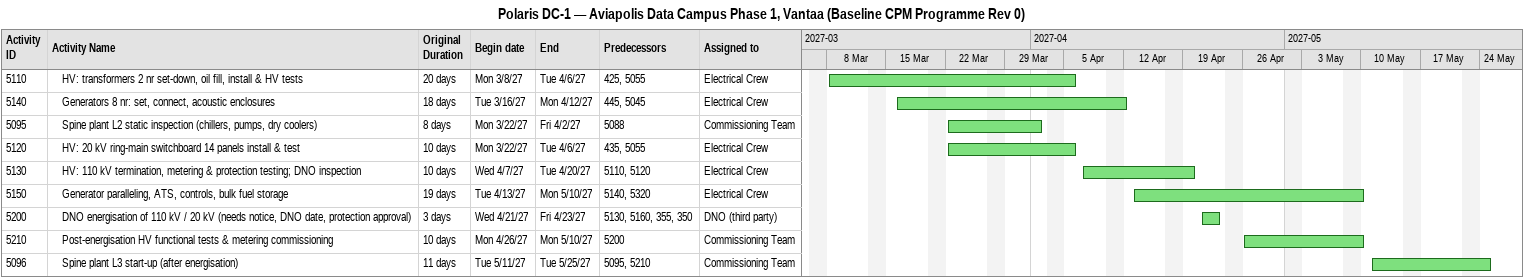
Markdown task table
Polaris DC-1 — Aviapolis Data Campus Phase 1, Vantaa (Baseline CPM Programme Rev 0)

| ID | Level | Task | Original duration | Start | Finish | Predecessors | Resources |
|---|---|---|---|---|---|---|---|
| 5110 | 2 | HV: transformers 2 nr set-down, oil fill, install & HV tests | 20d | 2027-03-08 | 2027-04-06 | 425, 5055 | Electrical Crew |
| 5140 | 2 | Generators 8 nr: set, connect, acoustic enclosures | 18d | 2027-03-16 | 2027-04-12 | 445, 5045 | Electrical Crew |
| 5095 | 2 | Spine plant L2 static inspection (chillers, pumps, dry coolers) | 8d | 2027-03-22 | 2027-04-02 | 5088 | Commissioning Team |
| 5120 | 2 | HV: 20 kV ring-main switchboard 14 panels install & test | 10d | 2027-03-22 | 2027-04-06 | 435, 5055 | Electrical Crew |
| 5130 | 2 | HV: 110 kV termination, metering & protection testing; DNO inspection | 10d | 2027-04-07 | 2027-04-20 | 5110, 5120 | Electrical Crew |
| 5150 | 2 | Generator paralleling, ATS, controls, bulk fuel storage | 19d | 2027-04-13 | 2027-05-10 | 5140, 5320 | Electrical Crew |
| 5200 | 2 | DNO energisation of 110 kV / 20 kV (needs notice, DNO date, protection approval) | 3d | 2027-04-21 | 2027-04-23 | 5130, 5160, 355, 350 | DNO (third party) |
| 5210 | 2 | Post-energisation HV functional tests & metering commissioning | 10d | 2027-04-26 | 2027-05-10 | 5200 | Commissioning Team |
| 5096 | 2 | Spine plant L3 start-up (after energisation) | 11d | 2027-05-11 | 2027-05-25 | 5095, 5210 | Commissioning Team |
